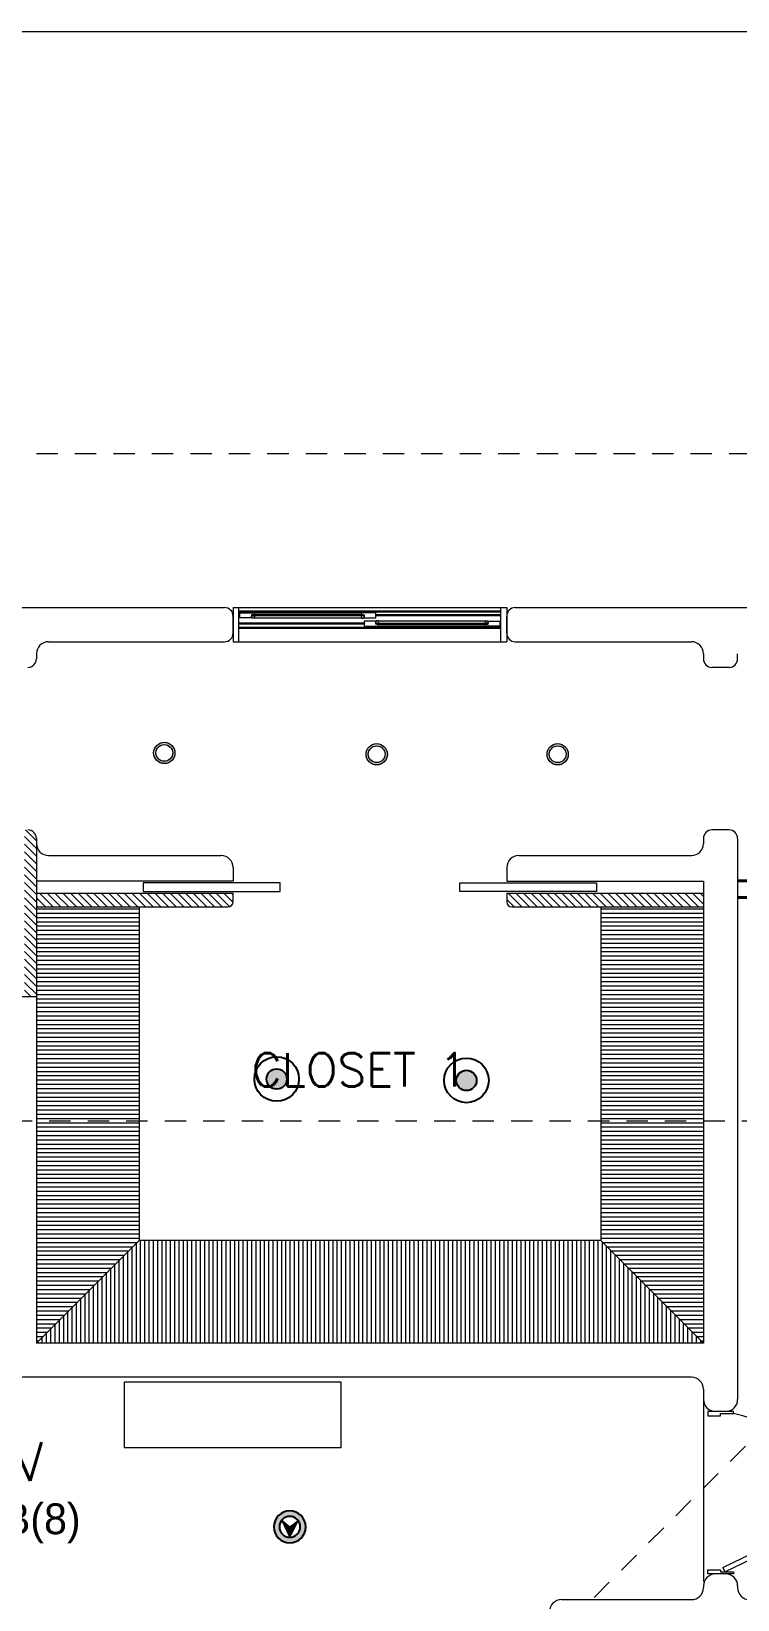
# Model space of a CAD drawing. Header units: metres. Extents: x 14 to 2416, y -346 to 476.
# Drawn here: x 144.45 to 148.58, y -137.73 to -128.56 of the extents above; entities that cross this region are included whole.
import ezdxf

# ---------------------------------------------------------------- set-up
doc = ezdxf.new("R2010")
doc.units = ezdxf.units.M
for name, pattern in [('0', [0]), ('CONTINUA', [0]), ('Dash Style-2', [0.694425, 0.48607, -0.208355]), ('HIDDEN2', [0.1875, 0.125, -0.0625])]:
    doc.linetypes.add(name, pattern=pattern)
doc.layers.get('0').update_dxf_attribs({"linetype": '0', "lineweight": 20})
doc.layers.get('Defpoints').update_dxf_attribs({"color": 6})
for name, color, linetype, lineweight in [('A-ANNO-TEXT', 20, 'Continuous', 13), ('A-DOOR', 35, 'Continuous', 5), ('A-WALL', 250, 'Continuous', 20), ('closets', 253, 'Continuous', 0), ('cristales', 131, 'Continuous', 0), ('E Salida TCorrientes', 24, 'CONTINUA', 40), ('E Tuberia Emp Piso', 24, 'Dash Style-2', 40), ('MAVA', 1, 'Continuous', 15), ('MAVA -LUMINARIAS', 1, 'Continuous', 18), ('MOBILIARIOS', 252, 'Continuous', 0), ('piso', 253, 'Continuous', 0), ('PLF 01', 252, 'Continuous', 9), ('textos', 7, 'Continuous', 0)]:
    doc.layers.add(name, color=color, linetype=linetype, lineweight=lineweight)
doc.layers.add('MAVA LUM', color=1, linetype='Continuous')
doc.layers.add('MAVA Luminarias', color=1, linetype='Continuous')
doc.layers.add('Techos 1', color=7, linetype='HIDDEN2', lineweight=9, true_color=0x42391a)
doc.styles.add('CENTURY GOTHIC', font='GOTHIC.TTF')
doc.styles.add('DIMTEXT', font='dim.shx', dxfattribs={"width": 0.75})
doc.styles.get("Standard").update_dxf_attribs({"font": 'arial.ttf', "height": 0.1875})

# ---------------------------------------------------------------- blocks, each defined once
blk = doc.blocks.new('A$C432191ae')
at = {"layer": 'A-DOOR'}
for p, q in [((0, 0.2), (1.6, 0.2)), ((0, 0.2), (0, 0)), ((0.034, 0), (0.034, 0.2)), ((1.566, 0), (1.566, 0.2)), ((1.6, 0.2), (1.6, 0)), ((0.034, 0.18), (1.566, 0.18)), ((0.04, 0.1675), (0.0415, 0.169)), ((0.04, 0.1405), (0.04, 0.1675)), ((0.0415, 0.139), (0.04, 0.1405)), ((0.0415, 0.169), (0.1221, 0.169)), ((0.1065, 0.139), (0.0415, 0.139)), ((0.108, 0.1405), (0.1065, 0.139)), ((0.1255, 0.158), (0.108, 0.158)), ((0.108, 0.158), (0.108, 0.1405)), ((0.108, 0.155), (0.113, 0.155)), ((0.108, 0.155), (0.113, 0.155)), ((0.113, 0.157), (0.119, 0.153)), ((0.113, 0.153), (0.119, 0.157)), ((0.7528, 0.138), (0.1212, 0.138)), ((0.1221, 0.169), (0.124, 0.1675)), ((0.1221, 0.169), (0.7519, 0.169)), ((0.124, 0.1675), (0.126, 0.1595)), ((0.126, 0.1585), (0.1255, 0.158)), ((0.126, 0.1595), (0.126, 0.1585)), ((0.75, 0.1675), (0.748, 0.1595)), ((0.748, 0.1595), (0.748, 0.1585)), ((0.748, 0.1585), (0.7485, 0.158)), ((0.7485, 0.158), (0.766, 0.158)), ((0.7519, 0.169), (0.75, 0.1675)), ((0.8325, 0.169), (0.7519, 0.169)), ((0.761, 0.157), (0.755, 0.153)), ((0.761, 0.153), (0.755, 0.157)), ((0.766, 0.155), (0.761, 0.155)), ((0.766, 0.155), (0.761, 0.155)), ((0.766, 0.158), (0.766, 0.1405)), ((0.766, 0.1405), (0.7675, 0.139)), ((0.7675, 0.121), (0.766, 0.1195)), ((0.766, 0.1195), (0.766, 0.0925)), ((0.766, 0.0925), (0.7675, 0.091)), ((0.7675, 0.139), (0.8325, 0.139)), ((0.8325, 0.121), (0.7675, 0.121)), ((0.834, 0.1675), (0.8325, 0.169)), ((0.834, 0.1405), (0.8325, 0.139)), ((0.834, 0.1195), (0.8325, 0.121)), ((0.834, 0.1405), (0.834, 0.1675)), ((0.834, 0.102), (0.834, 0.1195)), ((0.834, 0.105), (0.839, 0.105)), ((0.834, 0.105), (0.839, 0.105)), ((0.8515, 0.102), (0.834, 0.102)), ((0.839, 0.103), (0.845, 0.107)), ((0.839, 0.107), (0.845, 0.103)), ((0.8472, 0.122), (1.4788, 0.122)), ((0.8481, 0.091), (0.85, 0.0925)), ((0.85, 0.0925), (0.852, 0.1005)), ((0.852, 0.1015), (0.8515, 0.102)), ((0.852, 0.1005), (0.852, 0.1015)), ((1.474, 0.1015), (1.4745, 0.102)), ((1.474, 0.1005), (1.474, 0.1015)), ((1.476, 0.0925), (1.474, 0.1005)), ((1.4745, 0.102), (1.492, 0.102)), ((1.4779, 0.091), (1.476, 0.0925)), ((1.487, 0.103), (1.481, 0.107)), ((1.487, 0.107), (1.481, 0.103)), ((1.492, 0.105), (1.487, 0.105)), ((1.492, 0.105), (1.487, 0.105)), ((1.492, 0.1195), (1.4935, 0.121)), ((1.492, 0.102), (1.492, 0.1195)), ((1.4935, 0.121), (1.5585, 0.121)), ((1.5585, 0.121), (1.56, 0.1195)), ((1.56, 0.0925), (1.5585, 0.091)), ((1.56, 0.1195), (1.56, 0.0925)), ((0, 0), (1.6, 0)), ((0.034, 0.08), (1.566, 0.08)), ((0.7675, 0.091), (0.8481, 0.091)), ((1.4779, 0.091), (0.8481, 0.091)), ((1.5585, 0.091), (1.4779, 0.091))]:
    blk.add_line(p, q, dxfattribs=at)
at = {"layer": 'A-DOOR', "color": 8}
for p, q in [((0.034, 0.174), (1.566, 0.174)), ((0.766, 0.109), (0.034, 0.109)), ((0.766, 0.103), (0.034, 0.103)), ((1.566, 0.157), (0.834, 0.157)), ((1.566, 0.151), (0.834, 0.151)), ((0.034, 0.086), (1.566, 0.086))]:
    blk.add_line(p, q, dxfattribs=at)
at = {"layer": 'A-DOOR'}
for points in [[(0.108, 0.155), (0.113, 0.155), (0.113, 0.155), (0.108, 0.155)], [(0.113, 0.157), (0.119, 0.157), (0.119, 0.153), (0.113, 0.153)], [(0.113, 0.157), (0.761, 0.157), (0.761, 0.153), (0.113, 0.153)], [(0.1255, 0.158), (0.1135, 0.158), (0.1135, 0.157), (0.1255, 0.157)], [(0.1255, 0.153), (0.1135, 0.153), (0.1135, 0.152), (0.1255, 0.152)], [(0.119, 0.157), (0.124, 0.157), (0.124, 0.153), (0.119, 0.153)], [(0.7485, 0.158), (0.7605, 0.158), (0.7605, 0.157), (0.7485, 0.157)], [(0.7485, 0.153), (0.7605, 0.153), (0.7605, 0.152), (0.7485, 0.152)], [(0.755, 0.157), (0.75, 0.157), (0.75, 0.153), (0.755, 0.153)], [(0.761, 0.157), (0.755, 0.157), (0.755, 0.153), (0.761, 0.153)], [(0.766, 0.155), (0.761, 0.155), (0.761, 0.155), (0.766, 0.155)], [(0.834, 0.105), (0.839, 0.105), (0.839, 0.105), (0.834, 0.105)], [(1.487, 0.103), (0.839, 0.103), (0.839, 0.107), (1.487, 0.107)], [(0.839, 0.103), (0.845, 0.103), (0.845, 0.107), (0.839, 0.107)], [(0.8515, 0.107), (0.8395, 0.107), (0.8395, 0.108), (0.8515, 0.108)], [(0.8515, 0.102), (0.8395, 0.102), (0.8395, 0.103), (0.8515, 0.103)], [(0.845, 0.103), (0.85, 0.103), (0.85, 0.107), (0.845, 0.107)], [(1.4745, 0.107), (1.4865, 0.107), (1.4865, 0.108), (1.4745, 0.108)], [(1.4745, 0.102), (1.4865, 0.102), (1.4865, 0.103), (1.4745, 0.103)], [(1.481, 0.103), (1.476, 0.103), (1.476, 0.107), (1.481, 0.107)], [(1.487, 0.103), (1.481, 0.103), (1.481, 0.107), (1.487, 0.107)], [(1.492, 0.105), (1.487, 0.105), (1.487, 0.105), (1.492, 0.105)]]:
    blk.add_lwpolyline(points, close=True, dxfattribs=at)
for points in [[(0.1101, 0.1395, 0.341999), (0.1082, 0.141), (0.108, 0.1413), (0.108, 0.151), (0.109, 0.152), (0.126, 0.152), (0.126, 0.1515), (0.1227, 0.1391, -0.339454), (0.1212, 0.138), (0.1121, 0.138, -0.341999)], [(0.7639, 0.1395, -0.341999), (0.7658, 0.141), (0.766, 0.1413), (0.766, 0.151), (0.765, 0.152), (0.748, 0.152), (0.748, 0.1515), (0.7513, 0.1391, 0.339454), (0.7528, 0.138), (0.7619, 0.138, 0.341999)], [(0.8361, 0.1205, -0.341999), (0.8342, 0.119), (0.834, 0.1187), (0.834, 0.109), (0.835, 0.108), (0.852, 0.108), (0.852, 0.1085), (0.8487, 0.1209, 0.339454), (0.8472, 0.122), (0.8381, 0.122, 0.341999)], [(1.4899, 0.1205, 0.341999), (1.4918, 0.119), (1.492, 0.1187), (1.492, 0.109), (1.491, 0.108), (1.474, 0.108), (1.474, 0.1085), (1.4773, 0.1209, -0.339454), (1.4788, 0.122), (1.4879, 0.122, -0.341999)]]:
    blk.add_lwpolyline(points, format="xyb", close=True, dxfattribs=at)
at = {"layer": 'A-DOOR', "color": 7}
for points in [[(0.113, 0.153), (0.761, 0.153), (0.761, 0.157), (0.113, 0.157)], [(1.487, 0.107), (0.839, 0.107), (0.839, 0.103), (1.487, 0.103)]]:
    blk.add_lwpolyline(points, close=True, dxfattribs=at)
at = {"layer": 'cristales', "const_width": 0.004}
for points in [[(0.124, 0.155), (0.75, 0.155)], [(1.476, 0.105), (0.85, 0.105)]]:
    blk.add_lwpolyline(points, dxfattribs=at)
blk = doc.blocks.new('puerta 1.00')
at = {"layer": 'A-DOOR'}
for p, q in [((-0.15, -0.0125), (-0.9369, -0.3949)), ((-0.1376, -0.038), (-0.9245, -0.4204)), ((-0.1376, -0.038), (-0.15, -0.0125)), ((-0.8946, -0.3743), (-0.8996, -0.3641)), ((-0.8777, -0.3661), (-0.8826, -0.3559)), ((-0.9369, -0.3949), (-0.9245, -0.4204)), ((-0.8822, -0.3998), (-0.8772, -0.4101)), ((-0.8653, -0.3916), (-0.8603, -0.4018))]:
    blk.add_line(p, q, dxfattribs=at)
for points in [[(-0.05, 0), (-0.05, -0.025), (-0.125, -0.025), (-0.125, -0.0125), (-0.2, -0.0125), (-0.2, 0), (-0.05, 0)], [(-0.05, -0.95), (-0.05, -0.925), (-0.125, -0.925), (-0.125, -0.9375), (-0.2, -0.9375), (-0.2, -0.95), (-0.05, -0.95)]]:
    blk.add_lwpolyline(points, dxfattribs=at)
blk.add_arc((0.0366, 0.1602), 1.1229, 211.13358, 257.83427, dxfattribs=at)
for points in [[(-0.8982, -0.3642), (-0.9033, -0.3642), (-0.912, -0.3591), (-0.917, -0.3504), (-0.917, -0.3403), (-0.912, -0.3316), (-0.9033, -0.3265), (-0.8932, -0.3265), (-0.8844, -0.3316), (-0.8794, -0.3403), (-0.8794, -0.3504), (-0.8844, -0.3591), (-0.8932, -0.3642), (-0.8982, -0.3642)], [(-0.8617, -0.4394), (-0.8667, -0.4394), (-0.8754, -0.4344), (-0.8805, -0.4256), (-0.8805, -0.4156), (-0.8754, -0.4068), (-0.8667, -0.4018), (-0.8566, -0.4018), (-0.8479, -0.4068), (-0.8428, -0.4156), (-0.8428, -0.4257), (-0.8479, -0.4344), (-0.8566, -0.4394), (-0.8617, -0.4394)]]:
    blk.add_open_spline(points, degree=2, dxfattribs=at)
blk = doc.blocks.new('PL BASE 2N NASAS 09')
at = {"layer": 'closets'}
h = blk.add_hatch(dxfattribs=at)
h.set_pattern_fill('LINE', color=256, scale=0.2)
h.set_pattern_definition([(0, (-797.039285, 240.410376), (0, 0.025), [])])
h.paths.add_polyline_path([(173.9475, -6.9617), (173.3475, -6.9617), (173.3475, -8.2117), (173.9475, -8.2117)])
h.paths.add_polyline_path([(173.9475, -8.2117), (173.3475, -8.2117), (173.3475, -8.9117), (173.9475, -9.5117), (173.9475, -9.4417)])
h.paths.add_polyline_path([(170.6475, -8.2117), (170.0475, -8.2117), (170.0475, -9.5117), (170.6475, -8.9117)])
h.paths.add_polyline_path([(170.6475, -6.9617), (170.0475, -6.9617), (170.0475, -8.2117), (170.6475, -8.2117)])
h = blk.add_hatch(dxfattribs=at)
h.set_pattern_fill('LINE', color=256, scale=0.2, angle=90)
h.set_pattern_definition([(90, (-796.989285, 240.460376), (-0.025, 2e-18), [])])
h.paths.add_polyline_path([(173.3475, -8.9117), (170.6475, -8.9117), (170.0475, -9.5117), (173.8705, -9.5114), (173.9475, -9.5117)])
at = {"layer": 'PLF 01'}
h = blk.add_hatch(dxfattribs=at)
h.set_pattern_fill('LINE', color=256, scale=0.01, angle=-45)
h.set_pattern_definition([(315, (0, 0.05), (0.0224506403, 0.0224506403), [])])
h.paths.add_polyline_path([(169.8475, -7.4867), (169.9175, -7.4867), (169.9175, -6.5117), (169.8975, -6.5117, 0.414214), (169.8475, -6.5617)])
h.paths.add_polyline_path([(170.0475, -6.5617, 0.414214), (169.9975, -6.5117), (169.9775, -6.5117), (169.9775, -7.4867), (170.0475, -7.4867)])
h = blk.add_hatch(dxfattribs=at)
h.set_pattern_fill('LINE', color=256, scale=0.01, angle=-45)
h.set_pattern_definition([(315, (-49.91428, -62.667007), (0.0224506403, 0.0224506403), [])])
edge = h.paths.add_edge_path()
edge.add_arc((171.1675, -6.9317), 0.03, 270, 360)
edge.add_line((171.1975, -6.9317), (171.1975, -6.8817))
edge.add_line((171.1975, -6.8817), (170.0475, -6.8817))
edge.add_line((170.0475, -6.8817), (170.0475, -6.9617))
edge.add_line((170.0475, -6.9617), (171.1675, -6.9617))
edge = h.paths.add_edge_path()
edge.add_line((173.9475, -6.9617), (173.9475, -6.8817))
edge.add_line((173.9475, -6.8817), (172.7975, -6.8817))
edge.add_line((172.7975, -6.8817), (172.7975, -6.9317))
edge.add_arc((172.8276, -6.9317), 0.03, 180.04275, 269.95725)
edge.add_line((172.8275, -6.9617), (173.9475, -6.9617))
at = {"layer": 'A-DOOR'}
for points in [[(171.472, -6.8217), (170.672, -6.8217), (170.672, -6.8717), (171.472, -6.8717)], [(172.5231, -6.8217), (173.3231, -6.8217), (173.3231, -6.8717), (172.5231, -6.8717)]]:
    blk.add_lwpolyline(points, close=True, dxfattribs=at)
at = {"layer": 'A-WALL'}
for p, q in [((169.1176, -5.2117), (171.1475, -5.2117)), ((172.8475, -5.2117), (175.1025, -5.2117)), ((171.1975, -5.3617), (171.1975, -5.2617)), ((172.7975, -5.3617), (172.7975, -5.2617)), ((170.0475, -5.4817), (170.0475, -5.5117)), ((170.1175, -5.4117), (171.1475, -5.4117)), ((172.8475, -5.4117), (173.8775, -5.4117)), ((173.9475, -5.4817), (173.9475, -5.5117)), ((174.1475, -5.5117), (174.1475, -5.4817)), ((174.0975, -5.5617), (173.9975, -5.5617)), ((170.0475, -6.5617), (170.0475, -6.5917)), ((170.0475, -6.5617), (170.0475, -9.5117)), ((173.9475, -6.5617), (173.9475, -6.5917)), ((174.0975, -6.5117), (173.9975, -6.5117)), ((174.1475, -6.5617), (174.1475, -9.8418)), ((170.1175, -6.6617), (171.1275, -6.6617)), ((172.8675, -6.6617), (173.8775, -6.6617)), ((171.1975, -6.7317), (171.1975, -6.8117)), ((172.7975, -6.7317), (172.7975, -6.8117)), ((171.1975, -6.8117), (170.0475, -6.8117)), ((172.7975, -6.8117), (173.9475, -6.8117)), ((173.9475, -6.8117), (173.9475, -9.5117)), ((170.0475, -6.8817), (171.1975, -6.8817)), ((170.0475, -6.9617), (171.1675, -6.9617)), ((171.1975, -6.9317), (171.1975, -6.8817)), ((172.7975, -6.8817), (173.9475, -6.8817)), ((172.7975, -6.8817), (172.7975, -6.9317)), ((172.8275, -6.9617), (173.9475, -6.9617)), ((170.0475, -7.4867), (169.8475, -7.4867)), ((173.9475, -9.5117), (170.0475, -9.5117)), ((173.8775, -9.7117), (169.8475, -9.7117)), ((173.9475, -9.7817), (173.9475, -9.8418)), ((174.0775, -9.9118), (174.0175, -9.9118)), ((174.0775, -10.8618), (174.0175, -10.8618)), ((173.9475, -10.9318), (173.9475, -10.9417)), ((174.1475, -10.9318), (174.1475, -10.9417)), ((173.1173, -11.0117), (173.8775, -11.0117))]:
    blk.add_line(p, q, dxfattribs=at)
for centre, radius, start, end in [((171.1475, -5.2617), 0.05, 360, 90), ((172.8475, -5.2617), 0.05, 90, 180), ((171.1475, -5.3617), 0.05, 270, 360), ((172.8475, -5.3617), 0.05, 180, 270), ((170.1175, -5.4817), 0.07, 90, 180), ((173.8775, -5.4817), 0.07, 360, 90), ((169.9975, -5.5117), 0.05, 270, 0), ((173.9975, -5.5117), 0.05, 180, 270), ((174.0975, -5.5117), 0.05, 270, 0), ((169.9975, -6.5617), 0.05, 360, 90), ((170.1175, -6.5917), 0.07, 180, 270), ((173.8775, -6.5917), 0.07, 270, 0), ((173.9975, -6.5617), 0.05, 90, 180), ((174.0975, -6.5617), 0.05, 0, 90), ((171.1275, -6.7317), 0.07, 0, 90), ((172.8675, -6.7317), 0.07, 90, 180), ((171.1675, -6.9317), 0.03, 270, 0), ((172.8275, -6.9317), 0.03, 180, 270), ((173.8775, -9.7817), 0.07, 0, 90), ((174.0175, -9.8418), 0.07, 180, 270), ((174.0775, -9.8418), 0.07, 270, 0), ((174.0175, -10.9318), 0.07, 90, 180), ((174.0775, -10.9318), 0.07, 0, 90), ((173.8775, -10.9417), 0.07, 270, 360), ((174.2175, -10.9417), 0.07, 180, 270), ((173.1173, -11.0817), 0.07, 90, 180)]:
    blk.add_arc(centre, radius, start, end, dxfattribs=at)
at = {"layer": 'closets'}
for p, q in [((170.6475, -6.9617), (170.6475, -8.9117)), ((173.3475, -6.9617), (173.3475, -8.9117)), ((170.6475, -8.9117), (170.0475, -9.5117)), ((173.3475, -8.9117), (170.6475, -8.9117)), ((173.3475, -8.9117), (173.9475, -9.5117))]:
    blk.add_line(p, q, dxfattribs=at)
at = {"layer": 'piso'}
blk.add_line((173.9475, -9.8418), (173.9475, -10.9067), dxfattribs=at)
at = {"layer": 'Techos 1'}
for p, q in [((157.4475, -4.3117), (185.4975, -4.3117)), ((161.3475, -8.2117), (176.0975, -8.2117)), ((172.1943, -12.1117), (176.0975, -8.2117))]:
    blk.add_line(p, q, dxfattribs=at)
at = {"color": 1}
blk.add_blockref('A$C432191ae', (171.1975, -5.4117), dxfattribs=at)
at = {"layer": 'A-DOOR', "rotation": 180}
blk.add_blockref('puerta 1.00', (173.9225, -10.8618), dxfattribs=at)
at = {"layer": 'textos', "insert": (171.3058, -8.0119), "char_height": 0.195, "width": 3.404877, "attachment_point": 7}
blk.add_mtext('{\\Fromans|c0;CLOSET 1}', dxfattribs=at)
blk = doc.blocks.new('PL MUEBLES 2N NASAS 09')
at = {"layer": 'MOBILIARIOS'}
blk.add_lwpolyline([(220.4759, 52.9781), (221.7415, 52.9781), (221.7415, 52.5922), (220.4759, 52.5922)], close=True, dxfattribs=at)
blk.add_blockref('PL BASE 2N NASAS 09', (49.9143, 62.717))
blk = doc.blocks.new('A$C595364de')
blk.add_blockref('PL MUEBLES 2N NASAS 09', (-199.5618, -36.6052))
blk = doc.blocks.new('dl ip')
at = {"layer": 'MAVA', "true_color": 0xf8991e, "transparency": 33554687}
h = blk.add_hatch(color=30, dxfattribs=at)
h.dxf.hatch_style = 1
h.paths.add_polyline_path([(94.7574, -111.2088), (94.7109, -111.2482), (94.6624, -111.2113), (94.7109, -111.3092)])
at = {"layer": 'MAVA Luminarias', "linetype": 'Continuous', "true_color": 0xf8991e}
h = blk.add_hatch(color=30, dxfattribs=at)
h.paths.add_polyline_path([(94.618, -111.2482, 1), (94.8039, -111.2482, 1)])
h.paths.add_polyline_path([(94.7719, -111.2482, -1), (94.6499, -111.2482, -1)], flags=16)
at = {"layer": 'MAVA', "color": 30, "true_color": 0xf8991e}
for p, q in [((94.7109, -111.2482), (94.6624, -111.2113)), ((94.6624, -111.2113), (94.7109, -111.3092)), ((94.7109, -111.3092), (94.7574, -111.2088)), ((94.7574, -111.2088), (94.7109, -111.2482))]:
    blk.add_line(p, q, dxfattribs=at)
at = {"layer": 'MAVA Luminarias', "color": 30, "linetype": 'Continuous', "true_color": 0xf8991e}
for radius in [0.093, 0.061]:
    blk.add_circle((94.7109, -111.2482), radius, dxfattribs=at)
blk = doc.blocks.new('SUPERFICIAL')
at = {"layer": 'MAVA LUM'}
h = blk.add_hatch(color=256, dxfattribs=at)
h.dxf.hatch_style = 1
edge = h.paths.add_edge_path()
edge.add_arc((0.0008, 0.0016), 0.059, 0, 360)
for radius in [0.1303, 0.0593]:
    blk.add_circle((0.0008, 0.0016, 0), radius, dxfattribs=at)
at = {"ltscale": 1e-05, "style": 'DIMTEXT', "flags": 1}
blk.add_attdef('MULTIPLICADOR', (0.0928, 0.4687), '', height=0.15, dxfattribs=at)
blk = doc.blocks.new('downlight')
at = {"layer": 'MAVA -LUMINARIAS'}
h = blk.add_hatch(color=3, dxfattribs=at)
h.dxf.hatch_style = 1
h.paths.add_polyline_path([(-5.416, -22.4571, 1), (-5.2917, -22.4571, 1)])
h.paths.add_polyline_path([(-5.3048, -22.4571, -1), (-5.4029, -22.4571, -1)], flags=16)
at = {"layer": 'MAVA -LUMINARIAS', "color": 3}
for radius in [0.0622, 0.049]:
    blk.add_circle((-5.3539, -22.4571), radius, dxfattribs=at)
blk = doc.blocks.new('*U426')
at = {"layer": 'E Salida TCorrientes'}
for p, q in [((0.0403, -0.2659), (0.0403, 0)), ((-0.0403, -0.2659), (-0.0403, 0))]:
    blk.add_line(p, q, dxfattribs=at)
blk.add_circle((0, -0.1714), 0.1028, dxfattribs=at)
blk = doc.blocks.new('*U731')
at = {"layer": 'E Tuberia Emp Piso', "linetype": 'Continuous'}
for p, q in [((0, 0), (-0.1422, -0.1869)), ((0.0126, -0.2198), (0, 0))]:
    blk.add_line(p, q, dxfattribs=at)

msp = doc.modelspace()

# ---------------------------------------------------------------- linework, layer by layer
at = {"layer": 'Defpoints', "lineweight": 13}
msp.add_lwpolyline([(113.19, -128.5594), (169.4881, -128.5594), (169.4881, -169.3484), (113.19, -169.3484)], close=True, dxfattribs=at)
msp.add_lwpolyline([(113.19, -128.5594), (169.4881, -128.5594), (169.4881, -169.3484), (113.19, -169.3484)], close=True, dxfattribs=at)

# ---------------------------------------------------------------- block references
at = {"layer": 'A-ANNO-TEXT'}
msp.add_blockref('A$C595364de', (124.0766, -152.828), dxfattribs=at)
msp.add_blockref('A$C595364de', (124.0766, -152.828), dxfattribs=at)
at = {"layer": 'E Salida TCorrientes', "xscale": -1.2, "yscale": 1.2, "zscale": 1.2, "rotation": 90}
msp.add_blockref('*U426', (148.5766, -133.5749), dxfattribs=at)
at = {"layer": 'E Tuberia Emp Piso', "ltscale": 0.3, "rotation": 200.897792955973}
msp.add_blockref('*U731', (144.4398, -137.0325), dxfattribs=at)
at = {"layer": 'MAVA Luminarias'}
for name, p in [('downlight', (150.578, -110.3209)), ('downlight', (150.578, -110.3209)), ('downlight', (151.82, -110.3286)), ('downlight', (151.82, -110.3286)), ('downlight', (152.8782, -110.3286)), ('downlight', (152.8782, -110.3286)), ('SUPERFICIAL', (145.8805, -134.6858, 0)), ('SUPERFICIAL', (145.8805, -134.6858, 0)), ('SUPERFICIAL', (146.99, -134.6941, 0)), ('SUPERFICIAL', (146.99, -134.6941, 0))]:
    msp.add_blockref(name, p, dxfattribs=at)
at = {"layer": 'MAVA Luminarias', "xscale": -1}
msp.add_blockref('dl ip', (240.6688, -26.0544), dxfattribs=at)
msp.add_blockref('dl ip', (240.6688, -26.0544), dxfattribs=at)

# ---------------------------------------------------------------- texts
at = {"layer": 'E Tuberia Emp Piso', "insert": (144.4273, -137.2825), "char_height": 0.18, "width": 0.861546, "attachment_point": 5, "style": 'CENTURY GOTHIC'}
msp.add_mtext('PB(8)  ', dxfattribs=at)

doc.saveas('drawing.dxf')
